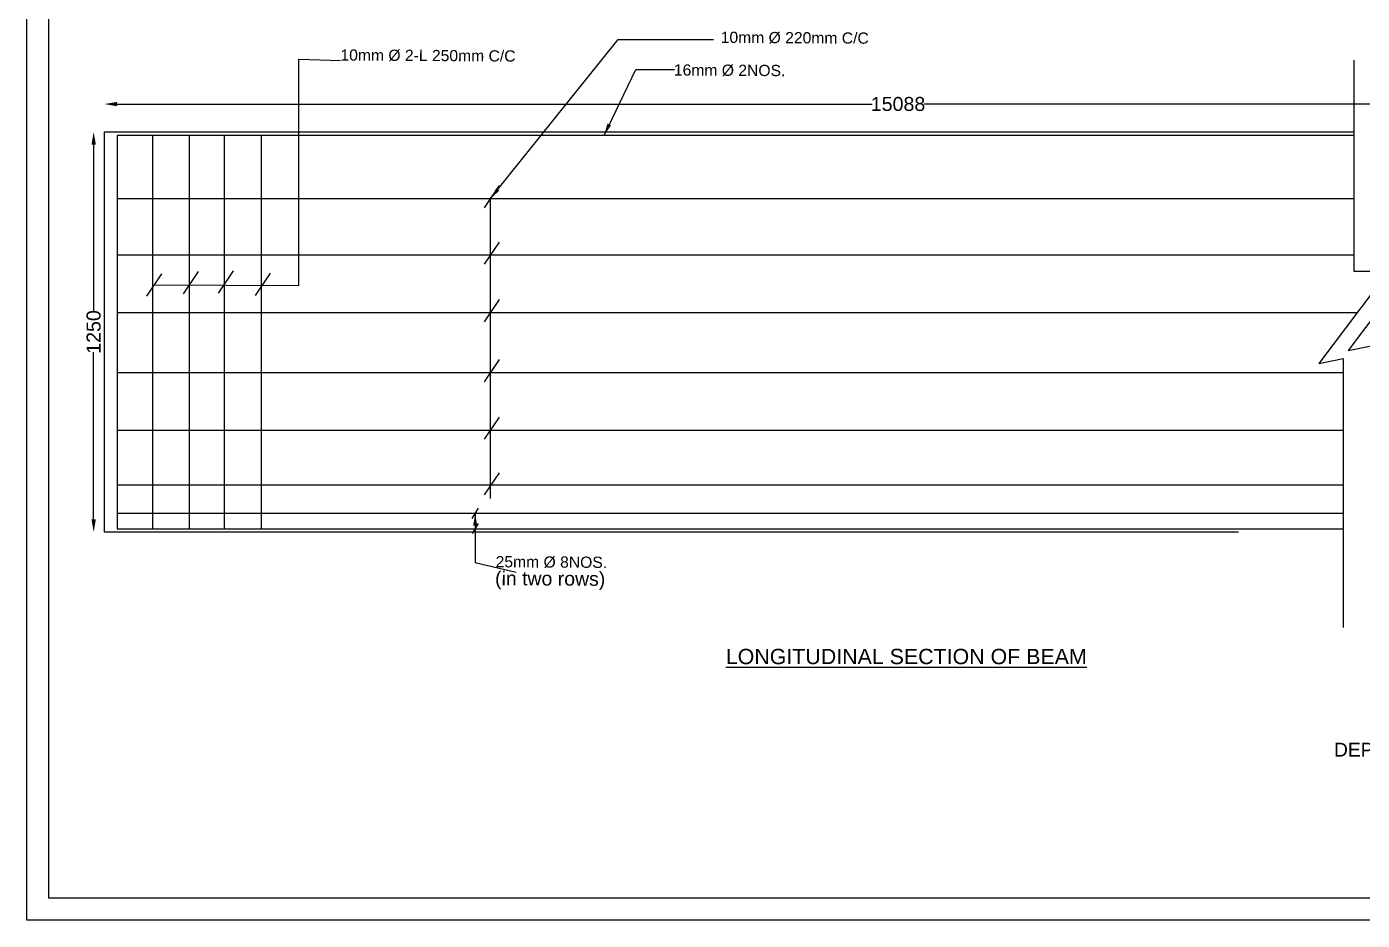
# Model space of a CAD drawing. Header units: millimetres. Extents: x 74132 to 90520, y 287 to 11853.
# Drawn here: x 74132 to 84609, y 287 to 7293 of the extents above; entities that cross this region are included whole.
import ezdxf

# ---------------------------------------------------------------- set-up
doc = ezdxf.new("R2010")
doc.units = ezdxf.units.MM
doc.header["$MEASUREMENT"] = 0
doc.layers.add('DRAWING', color=7, linetype='Continuous')
doc.layers.add('TEXT', color=7, linetype='Continuous')
doc.styles.get("Standard").update_dxf_attribs({"font": 'arial.ttf'})
doc.dimstyles.get("Standard").update_dxf_attribs({"dimtxt": 110, "dimasz": 100, "dimexe": 0.18, "dimexo": 0.0625, "dimgap": 0.09, "dimtad": 0, "dimdec": 0, "dimzin": 0, "dimdsep": 46, "dimtxsty": 'Standard', "dimcen": 0.09, "dimse1": 1, "dimse2": 1, "dimadec": 0, "dimazin": 0, "dimtfac": 1, "dimtdec": 0, "dimtofl": 0, "dimtmove": 0, "dimatfit": 3, "dimfxl": 1, "dimtolj": 1, "dimtzin": 0, "dimarcsym": 0})

# ---------------------------------------------------------------- blocks, each defined once
blk = doc.blocks.new('*D23')
at = {"layer": 'Defpoints', "color": 0}
for p in [(74741, 6469), (74657, 3330), (74741, 3330)]:
    blk.add_point(p, dxfattribs=at)
at = {"layer": 'DRAWING', "color": 0, "lineweight": -2}
for p, q in [((74657, 6369), (74657, 5059)), ((74657, 3430), (74657, 4741))]:
    blk.add_line(p, q, dxfattribs=at)
at = {"layer": 'DRAWING', "color": 0}
for points in [[(74640, 6369), (74674, 6369), (74657, 6469)], [(74640, 3430), (74674, 3430), (74657, 3330)]]:
    blk.add_solid(points, dxfattribs=at)
at = {"layer": 'DRAWING', "color": 0, "insert": (74657, 4900), "char_height": 110, "attachment_point": 5, "rotation": 90}
blk.add_mtext('\\A1;1250', dxfattribs=at)
blk = doc.blocks.new('*D24')
at = {"layer": 'Defpoints', "color": 0}
for p in [(87192, 6687), (74741, 6469), (87192, 6441)]:
    blk.add_point(p, dxfattribs=at)
at = {"layer": 'DRAWING', "color": 0, "lineweight": -2}
for p, q in [((74841, 6687), (80765, 6687)), ((87092, 6687), (81169, 6687))]:
    blk.add_line(p, q, dxfattribs=at)
at = {"layer": 'DRAWING', "color": 0}
for points in [[(74841, 6704), (74841, 6670), (74741, 6687)], [(87092, 6704), (87092, 6670), (87192, 6687)]]:
    blk.add_solid(points, dxfattribs=at)
at = {"layer": 'DRAWING', "color": 0, "insert": (80967, 6687), "char_height": 110, "attachment_point": 5}
blk.add_mtext('\\A1;15088', dxfattribs=at)

msp = doc.modelspace()

# ---------------------------------------------------------------- linework, layer by layer
at = {"layer": 'DRAWING'}
for points in [[(74131.9, 11852.7), (90520.2, 11852.7), (90520.2, 287.1), (74131.9, 287.1)], [(74304.4, 11680.2), (90347.7, 11680.2), (90347.7, 459.6), (74304.4, 459.6)]]:
    msp.add_lwpolyline(points, close=True, dxfattribs=at)
for points in [[(75131.4, 5268.8), (76266.8, 5265.6), (76266.8, 7039.3), (76592.9, 7028.1)], [(84542.3, 7030.6), (84542.3, 5376.3), (84814.9, 5376.3)], [(83638.4, 3330.5), (74741.3, 3330.5), (74741.3, 6468.6), (84542.3, 6468.6)], [(84542.3, 6441.3), (74841.3, 6441.3), (74841.3, 6413.2)], [(74841.3, 6413.2), (74841.3, 3371.1), (74841.3, 3357.7), (84459, 3357.7)], [(75119.8, 6441.3), (75119.8, 3357.7)], [(75407, 6441.3), (75407, 3357.7)], [(75681, 6441.3), (75681, 3357.7)], [(75971.7, 6441.3), (75971.7, 3357.7)], [(77838.6, 6047.9), (77720.4, 5874.1)], [(84542.3, 5944), (74841.3, 5944)], [(77768, 5944), (77768, 3593.4)], [(77838.6, 5605), (77720.4, 5431.2)], [(84542.3, 5501.1), (74841.3, 5501.1)], [(85041.1, 5474.9), (84498.7, 4753.7), (84690.4, 4793), (84690.4, 2683.9)], [(75190.5, 5355.7), (75072.3, 5181.9)], [(75477.7, 5374.1), (75359.5, 5200.2)], [(75751.7, 5378.6), (75633.4, 5204.8)], [(76042.4, 5360.2), (75924.2, 5186.4)], [(84814.9, 5376.3), (84267.3, 4653.4), (84459, 4692.6), (84459, 2583.5)], [(77838.6, 5154), (77720.4, 4980.2)], [(84567.8, 5050), (74841.3, 5050)], [(77838.6, 4683.6), (77720.4, 4509.8)], [(84459, 4579.7), (74841.3, 4579.7)], [(77838.6, 4232.1), (77720.4, 4058.3)], [(84459, 4128.2), (74841.3, 4128.2)], [(77838.6, 3795.6), (77720.4, 3621.8)], [(84459, 3698.8), (74841.3, 3698.8)], [(84459, 3476.7), (74841.3, 3476.7)], [(77672.4, 3517.4), (77624.3, 3438)], [(77674.4, 3398.5), (77626.3, 3319)]]:
    msp.add_lwpolyline(points, dxfattribs=at)

# ---------------------------------------------------------------- texts
for s, height, p in [('10mm Ø 220mm C/C', 88.037, (79575.8, 7166.8)), ('10mm Ø 2-L 250mm C/C', 88.037, (76592.9, 7028.1)), ('16mm Ø 2NOS.', 88.037, (79208.3, 6910.8)), ('25mm Ø 8NOS.', 88.037, (77810.1, 3054.9)), ('(in two rows)', 109.235, (77805.5, 2914.6))]:
    msp.add_text(s, height=height, rotation=359.65712, dxfattribs=at).set_placement(p)
at = {"layer": 'TEXT'}
msp.add_text('%%ULONGITUDINAL SECTION OF BEAM', height=120, dxfattribs=at).set_placement((79615.9, 2295.4))
at = {"layer": 'TEXT', "color": 7, "insert": (84386.8, 1678.8), "char_height": 108.22, "width": 3039.412, "attachment_point": 1}
msp.add_mtext('DEPUTY EXECUTIVE ENGINEER  ', dxfattribs=at)

# ---------------------------------------------------------------- dimensions: what is measured, and where the dimension line sits
at = {"layer": 'DRAWING'}
dim = msp.add_linear_dim(base=(87192.2, 6687), p1=(74741.3, 6468.6), p2=(87192.2, 6441.3), text='15088', dimstyle='Standard', override={"dimfxl": 2000}, dxfattribs=at)
dim.commit()
dim.dimension.update_dxf_attribs({"geometry": '*D24', "text_midpoint": (80966.8, 6687)})
dim = msp.add_linear_dim(base=(74656.9, 3330.5), p1=(74741.3, 6468.6), p2=(74741.3, 3330.5), angle=90, text='1250', dimstyle='Standard', dxfattribs=at)
dim.commit()
dim.dimension.update_dxf_attribs({"geometry": '*D23', "text_midpoint": (74656.9, 4899.5)})

# ---------------------------------------------------------------- leaders
for points in [[(77768, 5944), (78772.8, 7192.4), (79519.6, 7192.4)], [(78660.4, 6441.3), (78910.4, 6958.4), (79213.3, 6958.4)], [(77649.7, 3476.7), (77649.7, 3093.7), (77970.5, 3016.1)]]:
    msp.add_leader(points, dimstyle='Standard', override={"dimasz": 95, "dimgap": 0.09, "dimtad": 0, "dimfxl": 2000, "dimarcsym": 1}, dxfattribs=at)

doc.saveas('drawing.dxf')
